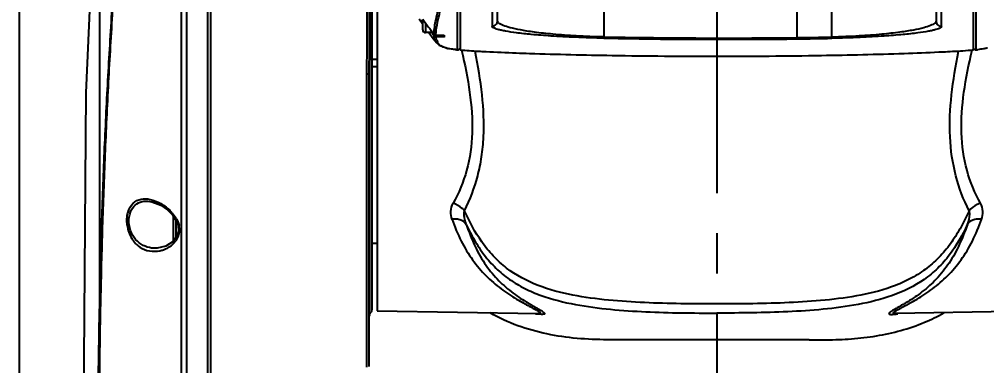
# Model space of a CAD drawing. Header units: millimetres. Extents: x 5828 to 6704, y 123 to 421.
# Drawn here: x 6457.26 to 6466.3, y 273.13 to 276.37 of the extents above; entities that cross this region are included whole.
import ezdxf

# ---------------------------------------------------------------- set-up
doc = ezdxf.new("R2010")
doc.units = ezdxf.units.MM
doc.linetypes.add('CENTER', pattern=[0.6, 0.375, -0.075, 0.075, -0.075])
for name, color, linetype in [('中心线', 7, 'Continuous'), ('外形图', 7, 'Continuous'), ('尺寸标注', 7, 'Continuous')]:
    doc.layers.add(name, color=color, linetype=linetype)
doc.styles.add('微软雅黑', font='msyh.ttc', dxfattribs={"height": 1.5})
doc.dimstyles.new('尺寸标注_1_20比例', dxfattribs={"dimtxt": 1.5, "dimasz": 1.25, "dimexe": 0.5, "dimexo": 0.4, "dimgap": 0.5, "dimtad": 1, "dimdec": 1, "dimlfac": 20, "dimdsep": 46, "dimtxsty": '微软雅黑', "dimcen": 0.09, "dimadec": 0, "dimazin": 0, "dimtp": 0.01, "dimtm": 0.01, "dimtfac": 1, "dimtdec": 1, "dimtofl": 0, "dimtmove": 0, "dimatfit": 3, "dimfxl": 1, "dimtolj": 1, "dimarcsym": 0})

# ---------------------------------------------------------------- blocks, each defined once
blk = doc.blocks.new('*D1111')
at = {"layer": 'Defpoints', "color": 0}
for p in [(6469.5568, 284.2232), (6469.5568, 273.3504), (6458.0079, 273.142)]:
    blk.add_point(p, dxfattribs=at)
at = {"layer": '尺寸标注', "color": 0, "lineweight": -2}
for p, q in [((6458.0079, 273.542), (6458.0079, 284.7232)), ((6469.5568, 273.7504), (6469.5568, 284.7232)), ((6459.2579, 284.2232), (6468.3068, 284.2232))]:
    blk.add_line(p, q, dxfattribs=at)
at = {"layer": '尺寸标注', "color": 0}
for points in [[(6459.2579, 284.4315), (6459.2579, 284.0149), (6458.0079, 284.2232)], [(6468.3068, 284.0149), (6468.3068, 284.4315), (6469.5568, 284.2232)]]:
    blk.add_solid(points, dxfattribs=at)
at = {"layer": '尺寸标注', "color": 0, "insert": (6463.7824, 285.4984), "char_height": 1.5, "attachment_point": 5, "style": '微软雅黑'}
blk.add_mtext('\\A1;\\A1;230', dxfattribs=at)
blk = doc.blocks.new('*D1112')
at = {"layer": 'Defpoints', "color": 0}
for p in [(6470.3007, 287.7393), (6457.2558, 253.3357), (6470.3007, 253.3351)]:
    blk.add_point(p, dxfattribs=at)
at = {"layer": '尺寸标注', "color": 0, "lineweight": -2}
for p, q in [((6457.2558, 253.7357), (6457.2558, 288.2393)), ((6470.3007, 253.7351), (6470.3007, 288.2393)), ((6458.5058, 287.7393), (6469.0507, 287.7393))]:
    blk.add_line(p, q, dxfattribs=at)
at = {"layer": '尺寸标注', "color": 0}
for points in [[(6458.5058, 287.9476), (6458.5058, 287.5309), (6457.2558, 287.7393)], [(6469.0507, 287.5309), (6469.0507, 287.9476), (6470.3007, 287.7393)]]:
    blk.add_solid(points, dxfattribs=at)
at = {"layer": '尺寸标注', "color": 0, "insert": (6463.8528, 289.0144), "char_height": 1.5, "attachment_point": 5, "style": '微软雅黑'}
blk.add_mtext('\\A1;\\A1;260', dxfattribs=at)

msp = doc.modelspace()

# ---------------------------------------------------------------- linework, layer by layer
at = {"layer": '中心线', "linetype": 'CENTER', "ltscale": 5}
msp.add_line((6463.7783, 282.6219), (6463.7783, 231.8724), dxfattribs=at)
at = {"layer": '外形图', "color": 7, "linetype": 'Continuous'}
for p, q in [((6461.3522, 276.0887), (6461.3522, 281.4619)), ((6461.3783, 281.4651), (6461.3783, 276.0855)), ((6466.1783, 276.0855), (6466.1783, 281.4651)), ((6466.2043, 276.0887), (6466.2043, 281.4619)), ((6459.0433, 279.8934), (6459.0433, 264.4677)), ((6459.0167, 279.462), (6459.0167, 274.5503)), ((6460.545, 277.5062), (6460.545, 273.6376)), ((6460.5533, 277.5062), (6460.5533, 273.6562)), ((6460.6033, 277.2468), (6460.6033, 273.6468)), ((6462.7243, 276.2091), (6462.725, 276.6503)), ((6464.5283, 276.1907), (6464.5283, 276.6503)), ((6464.8508, 276.6503), (6464.8517, 276.2078)), ((6461.6765, 276.5518), (6461.6765, 276.3106)), ((6461.7283, 276.3605), (6461.7283, 276.6015)), ((6465.8283, 276.6014), (6465.8283, 276.3584)), ((6465.8801, 276.3084), (6465.8801, 276.5516)), ((6460.9955, 276.3776), (6461.0283, 276.329)), ((6461.0283, 276.2753), (6461.0283, 276.374)), ((6461.0533, 276.3404), (6461.0533, 276.2503)), ((6461.1235, 276.2503), (6461.0533, 276.2503)), ((6461.0841, 276.2503), (6461.1271, 276.1933)), ((6461.1271, 276.1933), (6461.1592, 276.153)), ((6461.2283, 276.2079), (6461.1527, 276.2112)), ((6461.2283, 276.2248), (6461.2283, 276.2079)), ((6464.5283, 276.1909), (6464.5283, 276.1908)), ((6464.5283, 276.1908), (6464.5283, 276.1907)), ((6461.1592, 276.1531), (6461.1568, 276.1561)), ((6461.3507, 276.0889), (6461.3522, 276.0887)), ((6466.2043, 276.0887), (6466.2059, 276.0889)), ((6459.0167, 275.9933), (6459.0167, 275.2785)), ((6460.5533, 276.0026), (6460.6033, 276.0026)), ((6460.6033, 275.9285), (6460.5533, 275.9285)), ((6460.5024, 275.8743), (6460.5023, 275.8606)), ((6460.5024, 275.8743), (6460.5023, 275.8606)), ((6460.5023, 275.8606), (6460.5023, 273.119)), ((6460.5283, 273.1253), (6460.5283, 275.8741)), ((6458.6414, 274.5905), (6458.6876, 274.5439)), ((6459.0167, 274.5503), (6459.0167, 274.3504)), ((6458.6876, 274.5439), (6458.7219, 274.4922)), ((6458.6933, 274.5353), (6458.6933, 274.3003)), ((6458.7183, 274.4977), (6458.7183, 274.3266)), ((6458.7219, 274.4922), (6458.7396, 274.4447)), ((6458.7697, 274.479), (6458.7697, 274.4447)), ((6458.7697, 274.479), (6458.7697, 274.4446)), ((6458.8215, 274.3753), (6458.8217, 274.5253)), ((6458.7297, 274.3451), (6458.6942, 274.2961)), ((6460.6033, 274.2753), (6460.5533, 274.2753)), ((6458.5441, 274.232), (6458.5332, 274.2316)), ((6458.5446, 274.232), (6458.5441, 274.232)), ((6460.6033, 273.6468), (6462.1035, 273.6206)), ((6466.8033, 273.6442), (6465.453, 273.6206)), ((6465.4501, 273.6168), (6465.4518, 273.617)), ((6465.4533, 273.6183), (6465.455, 273.6185)), ((6463.7768, 273.3753), (6463.6616, 273.3754)), ((6464.6412, 273.3754), (6464.7956, 273.3755)), ((6464.7956, 273.3755), (6464.8025, 273.3757)), ((6464.7956, 273.3755), (6464.8025, 273.3756))]:
    msp.add_line(p, q, dxfattribs=at)
for points in [[(6457.9851, 278.0664), (6457.8764, 275.6877), (6457.8527, 272.3591), (6457.9177, 269.0631), (6458.0979, 265.8286)], [(6461.1596, 276.1534), (6461.1826, 276.1315), (6461.258, 276.1028), (6461.3506, 276.0889)], [(6458.4583, 274.6731), (6458.4938, 274.668), (6458.5779, 274.6347), (6458.6414, 274.5905)], [(6458.7396, 274.4447), (6458.7432, 274.3936), (6458.7297, 274.3451)], [(6458.6942, 274.2961), (6458.6249, 274.2507), (6458.5445, 274.232)]]:
    msp.add_lwpolyline(points, dxfattribs=at)
for centre, radius, start, end in [((6463.3148, 278.0073), 2.819, 215.40636, 215.79134), ((6463.4003, 278.0957), 2.9309, 215.96551, 219.34721), ((6461.6783, 276.3605), 0.05, 267.90165, 359.95559), ((6465.8782, 276.3584), 0.05, 179.91493, 272.13647), ((6461.0533, 276.2753), 0.025, 180, 270), ((6463.3133, 278.0063), 2.8172, 218.56145, 219.0585), ((6463.3131, 278.0061), 2.8169, 219.05851, 219.34036), ((6461.1539, 276.2363), 0.0251, 251.2832, 266.62225), ((6461.5207, 276.2184), 0.3686, 178.4869, 179.07885), ((6461.2696, 276.2142), 0.1162, 197.51202, 206.8528), ((6463.8415, 335.3327), 59.1456, 268.916595, 269.938784), ((6463.8423, 335.2672), 59.0682, 268.915483, 269.938315), ((6463.8499, 335.7448), 59.5577, 269.931127, 270.652658), ((6463.8506, 335.6782), 59.4792, 269.930695, 270.652811), ((6463.6532, 334.177), 57.9809, 270.864822, 271.184484), ((6463.6548, 334.2432), 58.059, 270.862057, 271.183339), ((6461.3585, 276.5469), 0.455, 256.81877, 258.73258), ((6461.5518, 277.8948), 1.817, 263.47748, 263.69445), ((6465.9903, 277.9864), 1.9097, 276.43497, 276.79792), ((6458.3914, 274.3053), 0.3911, 41.19719, 44.07564), ((6458.4806, 274.3723), 0.2794, 29.1765, 30.42688), ((6458.5401, 272.418), 2.0485, 97.2095, 97.73922), ((6458.7183, 274.3003), 0.025, 180, 189.62152), ((6458.545, 274.4313), 0.2178, 313.39165, 318.72154), ((6460.5283, 273.6562), 0.025, 311.81031, 0), ((6460.5783, 273.6003), 0.05, 131.81031, 180), ((6462.2025, 274.3247), 0.7144, 260.38697, 261.14465), ((6462.1877, 274.2293), 0.6179, 261.13609, 262.20632), ((6462.1793, 274.1686), 0.5566, 262.22188, 262.37032), ((6465.3672, 274.2427), 0.6314, 277.69329, 279.57987), ((6464.0428, -144.5239), 417.8992, 89.91795, 90.036174)]:
    msp.add_arc(centre, radius, start, end, dxfattribs=at)
for points, knots in [([(6458.7706, 279.8515), (6458.7709, 279.79), (6458.7698, 279.5906), (6458.7692, 279.1884), (6458.7679, 278.596), (6458.7683, 278.0032), (6458.7688, 277.4704), (6458.7674, 277.0448), (6458.7689, 276.614), (6458.7669, 276.1841), (6458.772, 275.7568), (6458.7681, 275.3309), (6458.7697, 274.905), (6458.7698, 274.621), (6458.7697, 274.479)], [0, 0, 0, 0, 0.034345, 0.111352, 0.224562, 0.365174, 0.44235, 0.522087, 0.602806, 0.68289, 0.762167, 0.841419, 0.920693, 1, 1, 1, 1]), ([(6458.8218, 274.5253), (6458.822, 274.6396), (6458.8222, 274.8682), (6458.8207, 275.211), (6458.8234, 275.5536), (6458.8237, 275.8391), (6458.8221, 276.0676), (6458.8223, 276.2395), (6458.8235, 276.4122), (6458.8238, 276.644), (6458.8229, 276.9339), (6458.8261, 277.3895), (6458.824, 277.9324), (6458.8233, 278.6681), (6458.8217, 279.1804), (6458.8211, 279.4889)], [0, 0, 0, 0, 0.069079, 0.138143, 0.207179, 0.276168, 0.310689, 0.345302, 0.380075, 0.415067, 0.485399, 0.555301, 0.690398, 0.813529, 1, 1, 1, 1]), ([(6458.1035, 267.7665), (6458.0771, 268.2261), (6458.0361, 269.1449), (6458, 270.5218), (6457.9879, 271.8944), (6457.9941, 273.0346), (6458.0116, 273.9432), (6458.031, 274.6212), (6458.0534, 275.1846), (6458.0752, 275.634), (6458.0928, 275.9701), (6458.1154, 276.3076), (6458.1311, 276.6486), (6458.1376, 276.9913), (6458.1353, 277.4306), (6458.116, 277.9274), (6458.0883, 278.31), (6458.0738, 278.4822)], [0, 0, 0, 0, 0.128798, 0.257306, 0.385353, 0.512852, 0.576318, 0.639592, 0.702632, 0.734077, 0.765472, 0.796797, 0.828717, 0.860958, 0.892685, 0.951635, 1, 1, 1, 1]), ([(6458.112, 267.7662), (6458.0869, 268.2271), (6458.0472, 269.1485), (6458.0115, 270.5293), (6457.9993, 271.9059), (6458.0042, 273.0496), (6458.0216, 273.961), (6458.0401, 274.6413), (6458.0672, 275.3191), (6458.0942, 275.8824), (6458.1235, 276.334), (6458.1376, 276.6764), (6458.1434, 277.0201), (6458.1407, 277.4603), (6458.122, 277.9583), (6458.096, 278.3422), (6458.0823, 278.5153)], [0, 0, 0, 0, 0.12875, 0.257221, 0.385251, 0.512752, 0.576227, 0.639514, 0.702571, 0.765432, 0.796804, 0.828797, 0.861016, 0.892687, 0.95156, 1, 1, 1, 1]), ([(6460.5045, 277.5082), (6460.5046, 277.2354), (6460.5051, 276.6908), (6460.5057, 276.1461), (6460.5024, 275.8743)], [0, 0, 0, 0, 0.500808, 1, 1, 1, 1]), ([(6460.5283, 275.8741), (6460.5283, 275.9417), (6460.5296, 276.0773), (6460.5304, 276.3504), (6460.5302, 276.5559), (6460.53, 276.6934)], [0, 0, 0, 0, 0.247482, 0.496565, 1, 1, 1, 1]), ([(6461.1341, 276.2371), (6461.1339, 276.2547), (6461.1372, 276.2938), (6461.1544, 276.3876), (6461.1745, 276.4628), (6461.1892, 276.5169)], [0, 0, 0, 0, 0.184835, 0.410919, 1, 1, 1, 1]), ([(6461.1541, 276.2687), (6461.1578, 276.3037), (6461.1741, 276.384), (6461.1952, 276.4629), (6461.2074, 276.5078)], [0, 0, 0, 0, 0.430695, 1, 1, 1, 1]), ([(6462.7243, 276.2091), (6462.6796, 276.2096), (6462.5928, 276.2127), (6462.4326, 276.22), (6462.2597, 276.2326), (6462.1058, 276.2491), (6462.005, 276.2637), (6461.9292, 276.2767), (6461.8544, 276.2925), (6461.7928, 276.3111), (6461.7584, 276.327), (6461.742, 276.3375), (6461.7312, 276.3481), (6461.7285, 276.3566), (6461.7285, 276.3604)], [0, 0, 0, 0, 0.130796, 0.254756, 0.469846, 0.638984, 0.708197, 0.768349, 0.864465, 0.932092, 0.956474, 0.975157, 0.988984, 1, 1, 1, 1]), ([(6465.828, 276.3584), (6465.828, 276.3547), (6465.8254, 276.3463), (6465.8148, 276.3357), (6465.7987, 276.3254), (6465.765, 276.3098), (6465.7046, 276.2914), (6465.6087, 276.2709), (6465.4783, 276.2507), (6465.3077, 276.2319), (6465.1384, 276.2193), (6464.9812, 276.2115), (6464.8957, 276.2091), (6464.8517, 276.2078)], [0, 0, 0, 0, 0.011125, 0.025045, 0.043744, 0.068124, 0.135801, 0.23186, 0.361117, 0.529835, 0.744368, 0.868415, 1, 1, 1, 1]), ([(6461.1519, 276.2284), (6461.1519, 276.2316), (6461.152, 276.245), (6461.153, 276.2585), (6461.1541, 276.2687)], [0, 0, 0, 0, 0.235478, 1, 1, 1, 1]), ([(6462.7232, 276.1977), (6462.6335, 276.1994), (6462.4674, 276.2043), (6462.2407, 276.2163), (6462.0573, 276.2304), (6461.9161, 276.2456), (6461.8226, 276.2593), (6461.765, 276.2707), (6461.7336, 276.2784), (6461.7088, 276.2863), (6461.6901, 276.2943), (6461.6765, 276.3036), (6461.6765, 276.3105)], [0, 0, 0, 0, 0.253407, 0.469813, 0.641519, 0.773267, 0.870958, 0.908565, 0.93907, 0.9629, 0.980581, 1, 1, 1, 1]), ([(6465.8801, 276.3085), (6465.8801, 276.3018), (6465.8668, 276.2925), (6465.8484, 276.2847), (6465.824, 276.2769), (6465.7931, 276.2693), (6465.7367, 276.258), (6465.6451, 276.2445), (6465.5068, 276.2295), (6465.3273, 276.2155), (6465.1051, 276.2035), (6464.942, 276.1984), (6464.8538, 276.1965)], [0, 0, 0, 0, 0.019439, 0.037209, 0.061171, 0.091724, 0.129234, 0.226901, 0.358562, 0.529874, 0.745764, 1, 1, 1, 1]), ([(6461.1417, 276.185), (6461.1407, 276.1877), (6461.1371, 276.1992), (6461.1352, 276.2113), (6461.1343, 276.2206)], [0, 0, 0, 0, 0.23327, 1, 1, 1, 1]), ([(6461.1345, 276.2203), (6461.1345, 276.2207), (6461.1357, 276.2214), (6461.137, 276.2231), (6461.14, 276.2256), (6461.1422, 276.2275), (6461.1434, 276.2285)], [0, 0, 0, 0, 0.077891, 0.279118, 0.592985, 1, 1, 1, 1]), ([(6461.1569, 276.156), (6461.1553, 276.1581), (6461.1492, 276.1672), (6461.1444, 276.1772), (6461.1417, 276.185)], [0, 0, 0, 0, 0.240469, 1, 1, 1, 1]), ([(6461.1522, 276.2243), (6461.1522, 276.2235), (6461.1521, 276.2205), (6461.1521, 276.2174), (6461.1522, 276.2153)], [0, 0, 0, 0, 0.291147, 1, 1, 1, 1]), ([(6461.1522, 276.2153), (6461.1523, 276.2143), (6461.1525, 276.2131), (6461.1524, 276.2115), (6461.1527, 276.2112)], [0, 0, 0, 0, 0.705684, 1, 1, 1, 1]), ([(6461.1588, 276.1792), (6461.158, 276.1817), (6461.1551, 276.1922), (6461.1533, 276.203), (6461.1527, 276.2112)], [0, 0, 0, 0, 0.23874, 1, 1, 1, 1]), ([(6462.7243, 276.2096), (6462.7241, 276.2068), (6462.7234, 276.203), (6462.7238, 276.1986), (6462.7232, 276.1977)], [0, 0, 0, 0, 0.711846, 1, 1, 1, 1]), ([(6463.7787, 276.1991), (6463.7786, 276.1962), (6463.7783, 276.1923), (6463.7786, 276.1882), (6463.7783, 276.1871)], [0, 0, 0, 0, 0.713359, 1, 1, 1, 1]), ([(6464.8517, 276.2085), (6464.852, 276.2056), (6464.8523, 276.2018), (6464.8532, 276.1981), (6464.8535, 276.1968), (6464.8538, 276.1965)], [0, 0, 0, 0, 0.705074, 0.905393, 1, 1, 1, 1]), ([(6461.189, 276.1322), (6461.1865, 276.1343), (6461.1773, 276.1428), (6461.1702, 276.1534), (6461.166, 276.1617)], [0, 0, 0, 0, 0.260606, 1, 1, 1, 1]), ([(6461.2548, 276.1039), (6461.247, 276.1058), (6461.224, 276.1119), (6461.2013, 276.1219), (6461.189, 276.1322)], [0, 0, 0, 0, 0.33258, 1, 1, 1, 1]), ([(6461.3454, 276.0895), (6461.3379, 276.0904), (6461.3125, 276.0934), (6461.2873, 276.0972), (6461.2697, 276.1007)], [0, 0, 0, 0, 0.296794, 1, 1, 1, 1]), ([(6461.3908, 276.0844), (6461.4214, 275.9545), (6461.4744, 275.6992), (6461.5032, 275.3197), (6461.4547, 274.9636), (6461.366, 274.7493), (6461.3124, 274.6525)], [0, 0, 0, 0, 0.272695, 0.531897, 0.773802, 1, 1, 1, 1]), ([(6461.6213, 276.0692), (6461.5972, 276.0705), (6461.5162, 276.0749), (6461.4351, 276.0802), (6461.3783, 276.0854)], [0, 0, 0, 0, 0.296869, 1, 1, 1, 1]), ([(6466.1783, 276.0854), (6466.1618, 276.0839), (6466.0809, 276.0772), (6465.9998, 276.0726), (6465.9353, 276.0692)], [0, 0, 0, 0, 0.2042, 1, 1, 1, 1]), ([(6466.2442, 274.6525), (6466.1905, 274.7493), (6466.1019, 274.9636), (6466.0533, 275.3197), (6466.0822, 275.6992), (6466.1351, 275.9545), (6466.1658, 276.0844)], [0, 0, 0, 0, 0.226199, 0.468103, 0.727305, 1, 1, 1, 1]), ([(6466.2868, 276.1007), (6466.2819, 276.0997), (6466.2585, 276.0955), (6466.235, 276.0924), (6466.2164, 276.0901)], [0, 0, 0, 0, 0.210317, 1, 1, 1, 1]), ([(6466.3087, 276.1056), (6466.3071, 276.1052), (6466.2998, 276.1034), (6466.2925, 276.1018), (6466.2868, 276.1007)], [0, 0, 0, 0, 0.230438, 1, 1, 1, 1]), ([(6461.4194, 274.5836), (6461.4715, 274.6871), (6461.5345, 274.8539), (6461.5824, 275.0885), (6461.6068, 275.342), (6461.5904, 275.6746), (6461.5447, 275.9398), (6461.5172, 276.0749)], [0, 0, 0, 0, 0.228223, 0.347548, 0.47076, 0.728712, 1, 1, 1, 1]), ([(6462.0277, 276.0526), (6461.9858, 276.054), (6461.8503, 276.0588), (6461.7148, 276.0645), (6461.6212, 276.0693)], [0, 0, 0, 0, 0.30897, 1, 1, 1, 1]), ([(6463.7783, 276.0254), (6463.452, 276.0254), (6462.8683, 276.0302), (6462.2849, 276.044), (6462.0277, 276.0526)], [0, 0, 0, 0, 0.559118, 1, 1, 1, 1]), ([(6465.5289, 276.0526), (6465.2717, 276.044), (6464.6882, 276.0302), (6464.1046, 276.0254), (6463.7783, 276.0254)], [0, 0, 0, 0, 0.440882, 1, 1, 1, 1]), ([(6465.9354, 276.0693), (6465.9088, 276.0679), (6465.7734, 276.0613), (6465.6378, 276.0562), (6465.5289, 276.0526)], [0, 0, 0, 0, 0.196044, 1, 1, 1, 1]), ([(6466.1373, 274.5835), (6466.0853, 274.6871), (6465.9996, 274.9125), (6465.9467, 275.2816), (6465.9659, 275.6747), (6466.0119, 275.94), (6466.0394, 276.0751)], [0, 0, 0, 0, 0.228244, 0.47056, 0.728627, 1, 1, 1, 1]), ([(6460.5283, 275.8652), (6460.5283, 275.8643), (6460.525, 275.8627), (6460.517, 275.8611), (6460.5084, 275.8606), (6460.5023, 275.8606)], [0, 0, 0, 0, 0.100109, 0.31793, 1, 1, 1, 1]), ([(6458.2642, 274.4478), (6458.2591, 274.488), (6458.2616, 274.5632), (6458.3039, 274.6449), (6458.3541, 274.6805), (6458.4081, 274.6985), (6458.4518, 274.6957), (6458.4797, 274.6896)], [0, 0, 0, 0, 0.312773, 0.56555, 0.674488, 0.779983, 1, 1, 1, 1]), ([(6458.283, 274.4503), (6458.2784, 274.4829), (6458.2801, 274.5454), (6458.3177, 274.6254), (6458.3841, 274.6696), (6458.4336, 274.6744), (6458.4577, 274.6731)], [0, 0, 0, 0, 0.302067, 0.558054, 0.778531, 1, 1, 1, 1]), ([(6458.4797, 274.6896), (6458.5141, 274.6821), (6458.5844, 274.6525), (6458.6446, 274.606), (6458.6723, 274.5773)], [0, 0, 0, 0, 0.468948, 1, 1, 1, 1]), ([(6461.3022, 274.5023), (6461.2936, 274.526), (6461.2848, 274.5782), (6461.2997, 274.6296), (6461.3124, 274.6525)], [0, 0, 0, 0, 0.490376, 1, 1, 1, 1]), ([(6461.4193, 274.5835), (6461.4127, 274.5915), (6461.3826, 274.6219), (6461.3435, 274.6433), (6461.3124, 274.6525)], [0, 0, 0, 0, 0.24107, 1, 1, 1, 1]), ([(6466.2442, 274.6525), (6466.2338, 274.6494), (6466.1938, 274.6342), (6466.1576, 274.6081), (6466.1373, 274.5835)], [0, 0, 0, 0, 0.254217, 1, 1, 1, 1]), ([(6466.2544, 274.5023), (6466.263, 274.526), (6466.2718, 274.5782), (6466.2569, 274.6296), (6466.2442, 274.6525)], [0, 0, 0, 0, 0.49029, 1, 1, 1, 1]), ([(6461.4357, 274.4552), (6461.4276, 274.4756), (6461.4184, 274.5075), (6461.415, 274.5511), (6461.4173, 274.5729), (6461.4193, 274.5835)], [0, 0, 0, 0, 0.502453, 0.751316, 1, 1, 1, 1]), ([(6463.7783, 273.7115), (6463.6657, 273.7112), (6463.4406, 273.7123), (6463.1029, 273.7209), (6462.7659, 273.7433), (6462.4305, 273.7863), (6462.1029, 273.8722), (6461.8507, 274.0053), (6461.6845, 274.1575), (6461.5436, 274.3321), (6461.4644, 274.4816), (6461.4194, 274.5836)], [0, 0, 0, 0, 0.125266, 0.250531, 0.375794, 0.501057, 0.626306, 0.751088, 0.813484, 0.875922, 1, 1, 1, 1]), ([(6466.1372, 274.5836), (6466.1146, 274.5326), (6466.0656, 274.4321), (6465.9779, 274.2888), (6465.8727, 274.1571), (6465.7474, 274.0438), (6465.6053, 273.9522), (6465.4003, 273.8582), (6465.1265, 273.7866), (6464.7913, 273.7433), (6464.454, 273.7209), (6464.1162, 273.7123), (6463.8909, 273.7113), (6463.7783, 273.7115)], [0, 0, 0, 0, 0.062017, 0.1242, 0.186485, 0.248848, 0.311273, 0.373799, 0.498912, 0.624156, 0.74943, 0.874714, 1, 1, 1, 1]), ([(6466.1373, 274.5835), (6466.1394, 274.5729), (6466.1436, 274.5293), (6466.1329, 274.4855), (6466.1209, 274.4552)], [0, 0, 0, 0, 0.249368, 1, 1, 1, 1]), ([(6461.4357, 274.4552), (6461.4303, 274.4645), (6461.4148, 274.4818), (6461.3825, 274.4983), (6461.3437, 274.5057), (6461.3162, 274.5044), (6461.3022, 274.5023)], [0, 0, 0, 0, 0.215562, 0.452785, 0.715794, 1, 1, 1, 1]), ([(6461.3022, 274.5023), (6461.3271, 274.4332), (6461.3817, 274.3018), (6461.4714, 274.1509), (6461.5535, 274.0457), (6461.6188, 273.9748), (6461.6878, 273.9108), (6461.7593, 273.8533), (6461.8319, 273.8022), (6461.9038, 273.7572), (6461.9624, 273.7241), (6462.0068, 273.7002), (6462.037, 273.6844), (6462.0642, 273.6701), (6462.0876, 273.6575), (6462.1042, 273.648), (6462.1148, 273.6411), (6462.1205, 273.6368), (6462.1247, 273.633), (6462.1273, 273.6297), (6462.1282, 273.6264), (6462.1264, 273.6237), (6462.1228, 273.6222), (6462.1152, 273.6206), (6462.1085, 273.6205), (6462.1035, 273.6206)], [0, 0, 0, 0, 0.174069, 0.336286, 0.414062, 0.490036, 0.564339, 0.636867, 0.707228, 0.774627, 0.837674, 0.866866, 0.893969, 0.918457, 0.939693, 0.956931, 0.963847, 0.969537, 0.973964, 0.977157, 0.979388, 0.981454, 0.984295, 0.988289, 1, 1, 1, 1]), ([(6461.4355, 274.4551), (6461.4587, 274.4051), (6461.5093, 274.3069), (6461.5999, 274.168), (6461.7093, 274.0428), (6461.8379, 273.9372), (6461.9811, 273.8528), (6462.1849, 273.7662), (6462.4547, 273.7), (6462.7838, 273.6581), (6463.1149, 273.6358), (6463.4466, 273.6266), (6463.6677, 273.6257), (6463.7783, 273.6258)], [0, 0, 0, 0, 0.062349, 0.12478, 0.187215, 0.249665, 0.312127, 0.374643, 0.499641, 0.624711, 0.749806, 0.874902, 1, 1, 1, 1]), ([(6461.4357, 274.4552), (6461.4595, 274.3844), (6461.5112, 274.2516), (6461.6127, 274.073), (6461.7346, 273.9272), (6461.8487, 273.8292), (6461.942, 273.7638), (6461.9988, 273.7282), (6462.0422, 273.7026), (6462.0721, 273.6855), (6462.0995, 273.6701), (6462.1234, 273.6564), (6462.1406, 273.6459), (6462.1519, 273.6384), (6462.1583, 273.6336), (6462.1633, 273.6293), (6462.1666, 273.6255), (6462.1685, 273.6221), (6462.1679, 273.6173), (6462.1594, 273.6142), (6462.147, 273.6134), (6462.1278, 273.6142), (6462.1135, 273.6158), (6462.1054, 273.6169)], [0, 0, 0, 0, 0.185455, 0.352552, 0.507646, 0.654674, 0.724485, 0.790234, 0.820935, 0.849612, 0.875788, 0.898831, 0.917972, 0.925851, 0.932506, 0.937895, 0.942017, 0.944982, 0.947247, 0.953205, 0.963978, 0.979779, 1, 1, 1, 1]), ([(6466.1209, 274.4552), (6466.0747, 274.3552), (6465.9931, 274.2092), (6465.8472, 274.0427), (6465.6758, 273.9021), (6465.4247, 273.7792), (6465.1018, 273.7001), (6464.7726, 273.658), (6464.4416, 273.6358), (6464.11, 273.6267), (6463.8888, 273.6258), (6463.7783, 273.6258)], [0, 0, 0, 0, 0.124685, 0.1872, 0.249693, 0.374461, 0.499487, 0.624604, 0.749733, 0.874867, 1, 1, 1, 1]), ([(6466.1211, 274.4551), (6466.0971, 274.3845), (6466.0449, 274.2522), (6465.9441, 274.0735), (6465.8225, 273.9277), (6465.6884, 273.8124), (6465.5828, 273.7429), (6465.5152, 273.7031), (6465.4852, 273.686), (6465.4579, 273.6705), (6465.4339, 273.6568), (6465.4165, 273.6463), (6465.4051, 273.6387), (6465.3986, 273.6339), (6465.3935, 273.6296), (6465.3902, 273.6258), (6465.3882, 273.6224), (6465.3884, 273.6175), (6465.3967, 273.6142), (6465.409, 273.6136), (6465.428, 273.6141), (6465.4421, 273.6158), (6465.4501, 273.6168)], [0, 0, 0, 0, 0.185375, 0.352426, 0.507528, 0.654557, 0.790158, 0.820866, 0.849622, 0.87586, 0.898952, 0.918234, 0.926217, 0.932977, 0.93845, 0.942633, 0.94566, 0.947949, 0.953709, 0.964379, 0.980009, 1, 1, 1, 1]), ([(6465.4531, 273.6206), (6465.4482, 273.6205), (6465.4414, 273.6206), (6465.4337, 273.6222), (6465.4302, 273.6237), (6465.4284, 273.6265), (6465.4294, 273.6298), (6465.432, 273.633), (6465.4361, 273.6368), (6465.4419, 273.6411), (6465.4525, 273.648), (6465.4691, 273.6576), (6465.4925, 273.6702), (6465.5198, 273.6845), (6465.55, 273.7003), (6465.5943, 273.7242), (6465.653, 273.7574), (6465.7248, 273.8023), (6465.7974, 273.8534), (6465.8689, 273.9109), (6465.9378, 273.9749), (6466.0031, 274.0457), (6466.0853, 274.1509), (6466.1749, 274.3018), (6466.2295, 274.4332), (6466.2544, 274.5023)], [0, 0, 0, 0, 0.011806, 0.015831, 0.018652, 0.020695, 0.022943, 0.026148, 0.030559, 0.036241, 0.04317, 0.060457, 0.081702, 0.106188, 0.133323, 0.162536, 0.225564, 0.292947, 0.36329, 0.435788, 0.51007, 0.586019, 0.663773, 0.825959, 1, 1, 1, 1]), ([(6466.2544, 274.5023), (6466.2404, 274.5044), (6466.2129, 274.5057), (6466.1741, 274.4983), (6466.1418, 274.4818), (6466.1262, 274.4645), (6466.1209, 274.4552)], [0, 0, 0, 0, 0.284206, 0.547215, 0.784438, 1, 1, 1, 1]), ([(6458.2643, 274.4478), (6458.2663, 274.4255), (6458.2775, 274.3827), (6458.3036, 274.3251), (6458.3386, 274.2778), (6458.3922, 274.232), (6458.4719, 274.2003), (6458.539, 274.2027), (6458.5706, 274.2094)], [0, 0, 0, 0, 0.153803, 0.298787, 0.431257, 0.553304, 0.778257, 1, 1, 1, 1]), ([(6458.5332, 274.2316), (6458.5058, 274.2312), (6458.4496, 274.2386), (6458.3711, 274.2792), (6458.309, 274.3523), (6458.2878, 274.4161), (6458.283, 274.4503)], [0, 0, 0, 0, 0.226728, 0.459389, 0.714647, 1, 1, 1, 1]), ([(6458.735, 274.326), (6458.7373, 274.3303), (6458.7457, 274.3483), (6458.751, 274.3678), (6458.7528, 274.3828)], [0, 0, 0, 0, 0.243228, 1, 1, 1, 1]), ([(6458.7491, 274.4466), (6458.7476, 274.4463), (6458.7452, 274.4459), (6458.742, 274.4449), (6458.7407, 274.445), (6458.7396, 274.4445), (6458.7396, 274.4447)], [0, 0, 0, 0, 0.468305, 0.783317, 0.951288, 1, 1, 1, 1]), ([(6458.7697, 274.4447), (6458.7691, 273.9221), (6458.7708, 272.8752), (6458.7718, 271.3016), (6458.7701, 269.7216), (6458.7728, 268.666), (6458.7713, 268.1371)], [0, 0, 0, 0, 0.248537, 0.49795, 0.74843, 1, 1, 1, 1]), ([(6458.8176, 269.6504), (6458.8173, 270.046), (6458.8193, 270.8358), (6458.8204, 272.0187), (6458.8218, 273.0021), (6458.8202, 273.7873), (6458.8211, 274.1794), (6458.8215, 274.3753)], [0, 0, 0, 0, 0.251157, 0.501472, 0.751044, 0.875587, 1, 1, 1, 1]), ([(6458.7087, 274.2876), (6458.7163, 274.2963), (6458.7256, 274.3089), (6458.7332, 274.3225), (6458.735, 274.326)], [0, 0, 0, 0, 0.743531, 1, 1, 1, 1]), ([(6459.0167, 274.3504), (6459.0167, 273.9624), (6459.0167, 272.4042), (6459.0169, 270.846), (6459.017, 269.6757)], [0, 0, 0, 0, 0.248967, 1, 1, 1, 1]), ([(6458.5706, 274.2094), (6458.5817, 274.2117), (6458.6268, 274.2242), (6458.6689, 274.2486), (6458.6947, 274.273)], [0, 0, 0, 0, 0.24159, 1, 1, 1, 1]), ([(6462.7554, 273.3757), (6462.6605, 273.3769), (6462.4708, 273.384), (6462.1886, 273.4246), (6461.9141, 273.5008), (6461.7406, 273.5795), (6461.6586, 273.6266)], [0, 0, 0, 0, 0.25027, 0.50044, 0.750424, 1, 1, 1, 1]), ([(6464.8025, 273.3756), (6464.8807, 273.3766), (6465.0373, 273.3819), (6465.2708, 273.4087), (6465.5004, 273.4585), (6465.649, 273.5089), (6465.721, 273.5392)], [0, 0, 0, 0, 0.250172, 0.500264, 0.750202, 1, 1, 1, 1]), ([(6463.6616, 273.3754), (6463.5861, 273.3754), (6463.4351, 273.3754), (6463.2085, 273.3756), (6462.9819, 273.3749), (6462.8309, 273.3747), (6462.7554, 273.3757)], [0, 0, 0, 0, 0.249996, 0.499993, 0.749981, 1, 1, 1, 1])]:
    msp.add_open_spline(points, degree=3, knots=knots, dxfattribs=at)
for points in [[(6461.1516, 276.2284), (6461.1449, 276.2288), (6461.138, 276.2323), (6461.1338, 276.2375)], [(6461.1345, 276.2203), (6461.1374, 276.2168), (6461.1415, 276.214), (6461.1458, 276.2125)], [(6461.1519, 276.2284), (6461.1773, 276.2271), (6461.2028, 276.226), (6461.2283, 276.2248)], [(6461.3522, 276.0887), (6461.3584, 276.0885), (6461.3652, 276.0909), (6461.3699, 276.095)], [(6461.3699, 276.095), (6461.3723, 276.0971), (6461.3743, 276.0998), (6461.3757, 276.1026)], [(6466.1809, 276.1026), (6466.1823, 276.0998), (6466.1843, 276.0971), (6466.1867, 276.095)], [(6466.1867, 276.095), (6466.1891, 276.0929), (6466.1919, 276.0912), (6466.1949, 276.0902)], [(6466.1949, 276.0902), (6466.1979, 276.0891), (6466.2012, 276.0886), (6466.2043, 276.0887)], [(6458.6857, 274.5629), (6458.699, 274.5476), (6458.7112, 274.5312), (6458.7214, 274.5138)], [(6458.7245, 274.5085), (6458.7353, 274.4891), (6458.7439, 274.4682), (6458.7491, 274.4466)], [(6458.7528, 274.3828), (6458.7553, 274.4039), (6458.7536, 274.4258), (6458.7491, 274.4466)], [(6465.721, 273.5392), (6465.7823, 273.5649), (6465.8423, 273.5944), (6465.8998, 273.6278)]]:
    msp.add_open_spline(points, degree=3, dxfattribs=at)

# ---------------------------------------------------------------- dimensions: what is measured, and where the dimension line sits
at = {"layer": '尺寸标注'}
dim = msp.add_linear_dim(base=(6470.3007, 287.7393), p1=(6457.2558, 253.3357), p2=(6470.3007, 253.3351), text='\\A1;260', dimstyle='尺寸标注_1_20比例', override={"dimtxsty": '微软雅黑'}, dxfattribs=at)
dim.commit()
dim.dimension.update_dxf_attribs({"geometry": '*D1112', "text_midpoint": (6463.8528, 287.7393), "dimtype": 160})
dim = msp.add_linear_dim(base=(6469.5568, 284.2232), p1=(6458.0079, 273.142), p2=(6469.5568, 273.3504), text='\\A1;230', dimstyle='尺寸标注_1_20比例', override={"dimtxsty": '微软雅黑'}, dxfattribs=at)
dim.commit()
dim.dimension.update_dxf_attribs({"geometry": '*D1111', "text_midpoint": (6463.7824, 285.4984)})

doc.saveas('drawing.dxf')
